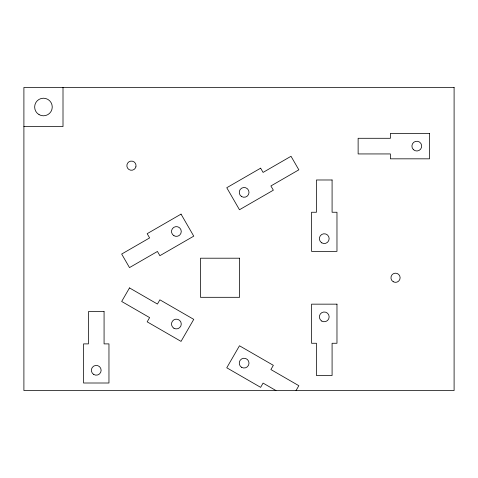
<?xml version="1.0" encoding="UTF-8"?>
<svg xmlns="http://www.w3.org/2000/svg" width="478" height="478" viewBox="0 0 478 478"><rect width="100%" height="100%" fill="white"/><g stroke="black" fill="none" stroke-linecap="round" stroke-linejoin="round"><path stroke-width="0.72" d="M296.037 390.55L298.84 385.692L270.901 369.56L273.344 365.323L239.472 345.773L226.763 367.785L260.635 387.341L263.079 383.105L275.967 390.55M23.9 126.562L63.006 126.562L63.006 87.45M135.889 166.858L135.429 167.969A4.595 4.595 0 0 1 127.686 168.304A4.595 4.595 0 0 1 130.649 161.146A4.595 4.595 0 0 1 135.889 166.858M129.496 287.917L121.675 301.469L149.614 317.601L147.17 321.831L181.043 341.388L193.751 319.37L159.879 299.82L157.435 304.05L129.496 287.917M181.043 214.126L147.17 233.682L149.614 237.919L121.675 254.051L129.496 267.596L157.435 251.464L159.879 255.7L193.751 236.144L181.043 214.126M260.635 168.178L226.763 187.729L239.472 209.746L273.344 190.19L270.901 185.96L298.84 169.827L291.018 156.276L263.079 172.409L260.635 168.178M454.1 87.45L23.9 87.45L23.9 390.55L454.1 390.55L454.1 87.45M429.507 133.404L390.395 133.404L390.395 138.291L358.13 138.291L358.13 153.94L390.395 153.94L390.395 158.827L429.507 158.827L429.507 133.404M332.085 179.985L316.442 179.985L316.442 212.25L311.554 212.25L311.554 251.362L336.972 251.362L336.972 212.25L332.085 212.25L332.085 179.985M239.592 258.204L200.479 258.204L200.479 297.31L239.592 297.31L239.592 258.204M336.972 304.157L311.554 304.157L311.554 343.264L316.442 343.264L316.442 375.529L332.085 375.529L332.085 343.264L336.972 343.264L336.972 304.157M104.073 311.626L88.43 311.626L88.43 343.891L83.542 343.891L83.542 383.003L108.96 383.003L108.96 343.891L104.073 343.891L104.073 311.626M173.944 235.726A4.888 4.888 0 0 0 181.276 231.489A4.888 4.888 0 0 0 173.944 227.259A4.888 4.888 0 0 0 173.944 235.726M241.683 196.613A4.888 4.888 0 0 0 249.014 192.383A4.888 4.888 0 0 0 241.683 188.147A4.888 4.888 0 0 0 241.683 196.613M321.819 242.884A4.888 4.888 0 0 0 329.151 238.647A4.888 4.888 0 0 0 321.819 234.417A4.888 4.888 0 0 0 321.819 242.884M321.819 321.102A4.888 4.888 0 0 0 329.151 316.866A4.888 4.888 0 0 0 321.819 312.636A4.888 4.888 0 0 0 321.819 321.102M413.339 149.572A4.888 4.888 0 0 0 421.518 147.379A4.888 4.888 0 0 0 415.531 141.392A4.888 4.888 0 0 0 413.339 149.572M39.053 114.63A8.801 8.801 0 0 0 52.251 107.006A8.801 8.801 0 0 0 39.053 99.388A8.801 8.801 0 0 0 39.053 114.63M173.944 328.261A4.888 4.888 0 0 0 181.276 324.024A4.888 4.888 0 0 0 173.944 319.794A4.888 4.888 0 0 0 173.944 328.261M241.683 367.367A4.888 4.888 0 0 0 249.014 363.137A4.888 4.888 0 0 0 241.683 358.9A4.888 4.888 0 0 0 241.683 367.367M93.808 374.525A4.888 4.888 0 0 0 101.139 370.289A4.888 4.888 0 0 0 93.808 366.058A4.888 4.888 0 0 0 93.808 374.525M393.239 281.739A4.595 4.595 0 0 0 400.134 277.76A4.595 4.595 0 0 0 393.239 273.78A4.595 4.595 0 0 0 393.239 281.739"/></g></svg>
